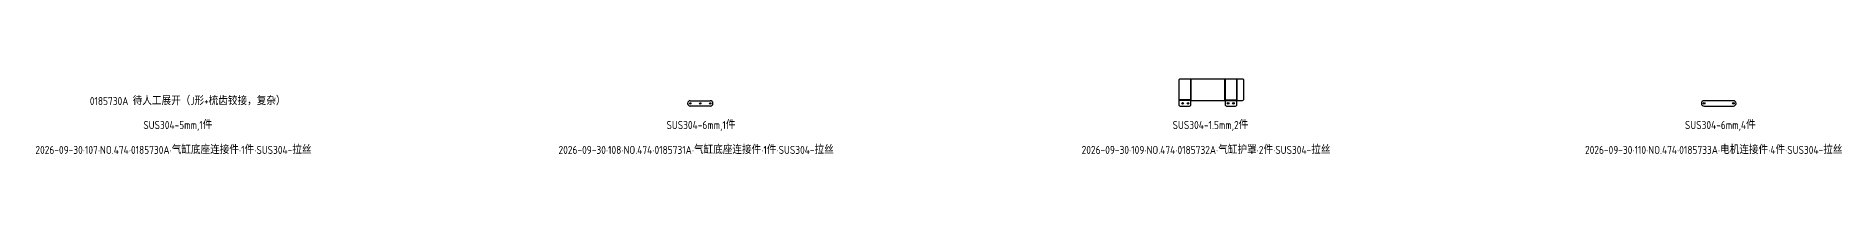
# Model space of a CAD drawing. Header units: inches. Extents: x -1146 to 223752, y 26431 to 27942.
# Drawn here: x 160879 to 167602, y 26431 to 26712 of the extents above; entities that cross this region are included whole.
import ezdxf

# ---------------------------------------------------------------- set-up
doc = ezdxf.new("R2010")
doc.units = ezdxf.units.IN
doc.header["$LTSCALE"] = 0.194989
doc.linetypes.add('CENTER', pattern=[50.8, 31.75, -6.35, 6.35, -6.35])
doc.layers.add('可见 (ISO)', color=7, linetype='Continuous', lineweight=25)
doc.layers.add('折弯线', color=1, linetype='CENTER')
doc.styles.add('Z-English', font='gbenor.shx', dxfattribs={"height": 10, "bigfont": 'hztxt.shx'})

msp = doc.modelspace()

# ---------------------------------------------------------------- linework, layer by layer
at = {"layer": '可见 (ISO)'}
for p, q in [((163332.4, 26630.7), (163407.4, 26630.7)), ((167243.4, 26630.7), (167133.4, 26630.7)), ((163407.4, 26610.7), (163332.4, 26610.7)), ((167133.4, 26610.7), (167243.4, 26610.7))]:
    msp.add_line(p, q, dxfattribs=at)
msp.add_lwpolyline([(165211.8, 26631.9), (165335.8, 26631.9), (165339.5, 26634.9), (165338.1, 26631.2), (165338.1, 26615.7, 0.414214), (165343.1, 26610.7), (165376.9, 26610.7, 0.414214), (165381.9, 26615.7), (165381.9, 26631.2), (165380.5, 26634.9), (165384.2, 26631.9), (165403.2, 26631.9, 0.414214), (165408.2, 26636.9), (165408.2, 26706.9, 0.414214), (165403.2, 26711.9), (165169.1, 26711.9, 0.414214), (165164.1, 26706.9), (165164.1, 26615.7, 0.414214), (165169.1, 26610.7), (165204.5, 26610.7, 0.414214), (165209.5, 26615.7), (165209.5, 26631.2), (165208.1, 26634.9)], format="xyb", close=True, dxfattribs=at)
for centre, radius in [((163332.4, 26620.7), 2.46), ((163369.9, 26620.7), 2.46), ((163407.4, 26620.7), 2.46), ((165178.6, 26620.7), 3.25), ((165198.6, 26620.7), 3.25), ((165349, 26620.7), 3.25), ((165369, 26620.7), 3.25), ((167133.4, 26620.7), 3.32), ((167243.4, 26620.7), 3.32)]:
    msp.add_circle(centre, radius, dxfattribs=at)
for centre, start, end in [((163332.4, 26620.7), 90, -90), ((163407.4, 26620.7), -90, 90), ((167133.4, 26620.7), 90, -90), ((167243.4, 26620.7), -90, 90)]:
    msp.add_arc(centre, 10, start, end, dxfattribs=at)
at = {"layer": '折弯线', "color": 5, "linetype": 'CENTER'}
for points in [[(165208.8, 26631.9), (165208.8, 26711.9)], [(165211.1, 26631.9), (165211.1, 26711.9)], [(165336.5, 26631.9), (165336.5, 26711.9)], [(165338.8, 26631.9), (165338.8, 26711.9)], [(165381.2, 26631.9), (165381.2, 26711.9)], [(165383.5, 26631.9), (165383.5, 26711.9)], [(165209.5, 26634.2), (165164.1, 26634.2)], [(165209.5, 26631.9), (165164.1, 26631.9)], [(165338.1, 26634.2), (165381.9, 26634.2)], [(165338.1, 26631.9), (165381.9, 26631.9)]]:
    msp.add_lwpolyline(points, dxfattribs=at)
at = {"layer": '折弯线', "color": 1, "linetype": 'CENTER', "ltscale": 0.5}
for points in [[(165210, 26631.9), (165210, 26711.9)], [(165337.7, 26631.9), (165337.7, 26711.9)], [(165382.4, 26631.9), (165382.4, 26711.9)], [(165209.5, 26633), (165164.1, 26633)], [(165338.1, 26633), (165381.9, 26633)]]:
    msp.add_lwpolyline(points, dxfattribs=at)

# ---------------------------------------------------------------- texts
at = {"color": 1, "style": 'Z-English'}
msp.add_text('0185730A 待人工展开（J形+梳齿铰接，复杂）', height=30, dxfattribs=at).set_placement((161081.3, 26614.4))
at = {"color": 3, "style": 'Z-English'}
for s, p in [('SUS304-5mm,1件', (161282, 26524.4)), ('SUS304-6mm,1件', (163243.3, 26524.4)), ('SUS304-1.5mm,2件', (165141, 26524.4)), ('SUS304-6mm,4件', (167061.8, 26524.4))]:
    msp.add_text(s, height=30, dxfattribs=at).set_placement(p)
at = {"color": 2, "style": 'Z-English'}
for s, p in [('2026-09-30·107·NO.474·0185730A·气缸底座连接件·1件·SUS304-拉丝', (160877.3, 26431)), ('2026-09-30·108·NO.474·0185731A·气缸底座连接件·1件·SUS304-拉丝', (162838.6, 26431)), ('2026-09-30·109·NO.474·0185732A·气缸护罩·2件·SUS304-拉丝', (164799.9, 26431)), ('2026-09-30·110·NO.474·0185733A·电机连接件·4件·SUS304-拉丝', (166687.1, 26431))]:
    msp.add_text(s, height=30, dxfattribs=at).set_placement(p)

doc.saveas('drawing.dxf')
